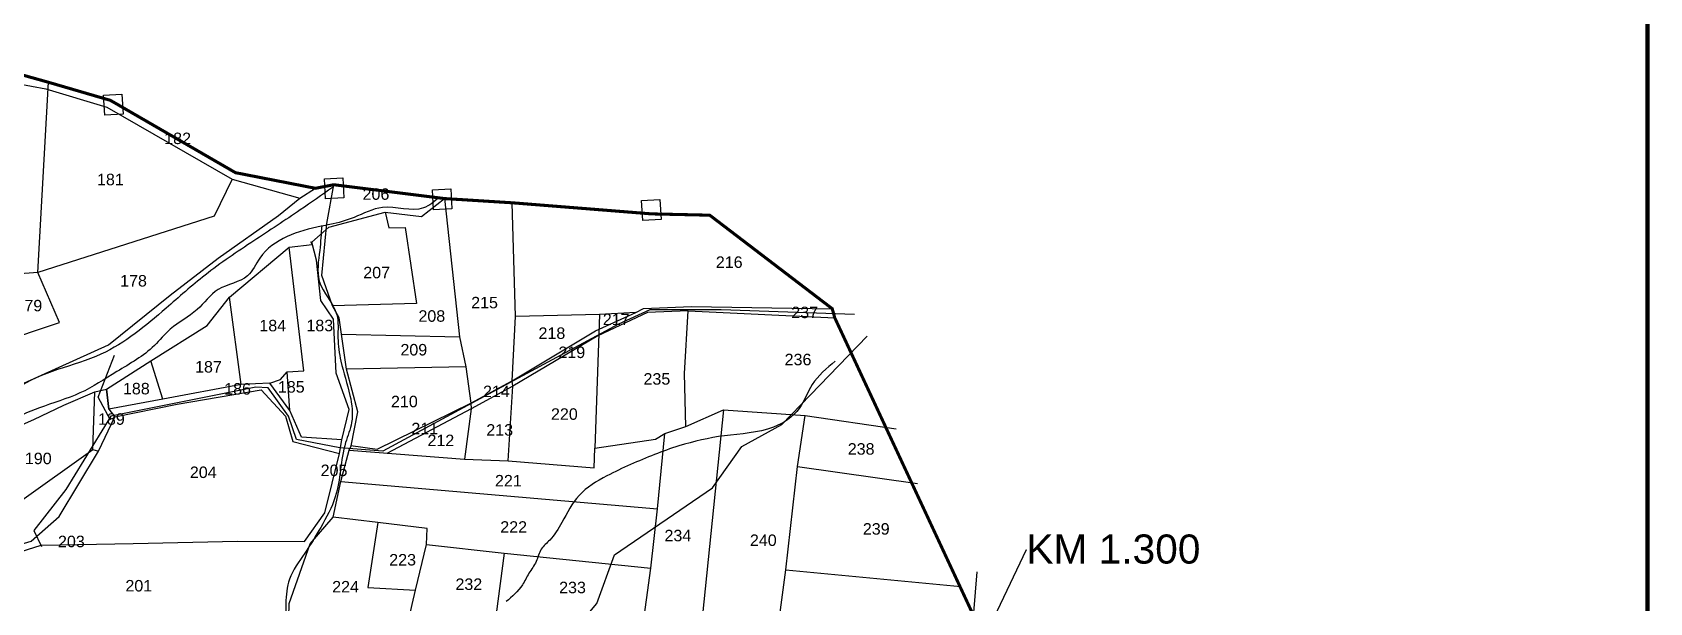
# Model space of a CAD drawing. Header units: inches. Extents: x 204001 to 210143, y 1590320 to 1597199.
# Drawn here: x 208032 to 210143, y 1594032 to 1594777 of the extents above; entities that cross this region are included whole.
import ezdxf
from ezdxf import colors
from ezdxf.entities.mleader import LeaderData, LeaderLine
from ezdxf.enums import TextEntityAlignment as Align
from ezdxf.math import Vec2, Vec3

# ---------------------------------------------------------------- set-up
doc = ezdxf.new("R2010")
doc.units = ezdxf.units.IN
doc.header["$LTSCALE"] = 15
doc.header["$MEASUREMENT"] = 0
for name, color, linetype in [('PLOT NOS', 7, 'Continuous'), ('PLOTS', 7, 'Continuous'), ('ROADS', 1, 'Continuous'), ('STREAM', 4, 'Continuous'), ('VILLAGE BOUNDARY', 5, 'Continuous'), ('VILLAGE BOUNDARY STONES', 1, 'Continuous'), ('VILLAGE STONES', 240, 'Continuous')]:
    doc.layers.add(name, color=color, linetype=linetype)
doc.styles.get("Standard").update_dxf_attribs({"font": 'arial.ttf'})

msp = doc.modelspace()

# ---------------------------------------------------------------- linework, layer by layer
at = {"color": 5, "const_width": 5.82}
msp.add_lwpolyline([(204003.7, 1596785.8), (210140, 1596785.8), (210140, 1590323.1), (204003.7, 1590323.1)], close=True, dxfattribs=at)
at = {"layer": 'PLOTS'}
for points in [[(207985.7, 1594371), (208067.7, 1594398.1), (208039.6, 1594463.7), (207976.1, 1594458.7), (207972.1, 1594485.2), (207993.6, 1594713.8), (207970.8, 1594735.3)], [(207993.6, 1594713.8), (208049.9, 1594703.3), (208129.6, 1594679.3), (208293.2, 1594585.5), (208381.5, 1594560.5)], [(208293.2, 1594585.5), (208269.6, 1594537), (208039.6, 1594463.7), (208053.4, 1594711.8)], [(207961.4, 1594017.3), (208091.9, 1594002.8), (208211.2, 1593991.9), (208356.6, 1593977.2), (208366.3, 1593977.7), (208367.5, 1594031.2), (208394.7, 1594109.4), (208425, 1594144.2), (208434.9, 1594190.7), (208445.9, 1594231.5), (208448.2, 1594237.4), (208457.2, 1594281.7), (208442.2, 1594337.1), (208435.8, 1594383), (208432.7, 1594404.5), (208424.2, 1594420), (208410.1, 1594459.4), (208416.5, 1594527.3), (208425.6, 1594578.1)], [(207974.5, 1594298.1), (208131.7, 1594369.2), (208212.3, 1594433.9), (208274.9, 1594482.1), (208353.5, 1594538), (208381.5, 1594560.5), (208401.8, 1594573.4)], [(208492.6, 1594542.4), (208497.5, 1594521.8), (208518.7, 1594522.3), (208533.5, 1594422.9), (208424.2, 1594420)], [(208570.2, 1594560), (208589.9, 1594379.4), (208597.9, 1594340.3), (208604.6, 1594292.9), (208658.3, 1594322.1), (208767.1, 1594387.2), (208820, 1594411.2), (208829.7, 1594416.3), (208892.4, 1594419.1), (209076.2, 1594416.2)], [(208820, 1594411.2), (208772.5, 1594408.5), (208662.6, 1594406.2), (208658.5, 1594554.5)], [(207933.4, 1594227.2), (208034.1, 1594271.4), (208073.5, 1594290.2), (208113.7, 1594307.9), (208128.9, 1594311.2), (208186.8, 1594348.3), (208260.6, 1594394.2), (208289.6, 1594431.4), (208367.6, 1594496.5), (208397.4, 1594499.9), (208395.9, 1594503.4)], [(208342, 1594319.2), (208356, 1594323.9), (208364.8, 1594333.8), (208386.5, 1594335.3), (208367.6, 1594496.5)], [(208304.6, 1594317.4), (208289.6, 1594431.4)], [(208445.9, 1594231.5), (208596.3, 1594219.9), (208653.1, 1594217.7), (208765.5, 1594208.4), (208766.2, 1594234), (208845.3, 1594246.1), (208857.8, 1594253.5), (208884.9, 1594262.3), (208883.2, 1594331.5), (208888, 1594413.6), (209079.4, 1594404.5)], [(208888, 1594413.6), (208835.2, 1594411.1), (208770.1, 1594380.9), (208659.5, 1594314.9), (208605, 1594285.5), (208494.8, 1594227.2)], [(208653.1, 1594217.7), (208659.5, 1594314.9), (208658.3, 1594322.1), (208662.6, 1594406.2)], [(208772.5, 1594408.5), (208766.2, 1594234)], [(208435.8, 1594383), (208589.9, 1594379.4)], [(208202.4, 1594298), (208186.8, 1594348.3)], [(208368.3, 1594283.3), (208364.8, 1594333.8)], [(208597.9, 1594340.3), (208442.2, 1594337.1)], [(207866.6, 1594060.1), (207952.3, 1594089.1), (208030.6, 1594112.6), (208067.1, 1594144.8), (208118.8, 1594230.4), (208139.9, 1594274.9), (208221.2, 1594291.5), (208330.7, 1594310.2), (208362.5, 1594276), (208372, 1594243), (208433.3, 1594227)], [(207953.8, 1594121.1), (207966.1, 1594149.2), (208015.5, 1594164.2), (208111.2, 1594232.4), (208113.7, 1594307.9)], [(208436.1, 1594245.1), (208383.5, 1594248.5), (208368.3, 1594283.3), (208342, 1594319.2), (208304.6, 1594317.4), (208202.4, 1594298), (208132.1, 1594285.3), (208128.9, 1594311.2), (208132.1, 1594285.3), (208139.9, 1594274.9)], [(208448.1, 1594237.6), (208482.2, 1594232.7), (208604.6, 1594292.9)], [(208604.6, 1594292.9), (208605, 1594285.5), (208596.3, 1594219.9)], [(208815.9, 1593788.6), (208817.7, 1593822.8), (208823.2, 1593856.2), (208833.5, 1593918.7), (208840, 1593916.6), (208853.5, 1593968.4), (208826.2, 1593973.2), (208828.1, 1593994.7), (208839.6, 1594077.4), (208848.1, 1594155), (208857.8, 1594253.5), (208884.9, 1594262.3), (208934.3, 1594284.1), (209040.9, 1594276.7), (209159.5, 1594259.5)], [(208934.3, 1594284.1), (208901.4, 1593961.5), (208853.5, 1593968.4)], [(208980.1, 1593747.9), (208986.3, 1593840.1), (208992.3, 1593895), (208998.3, 1593944.7), (209015.4, 1594075.4), (209030.8, 1594210.4), (209040.9, 1594276.7)], [(208111.2, 1594232.4), (208118.8, 1594230.4)], [(209030.8, 1594210.4), (209187.3, 1594188.2)], [(208434.9, 1594190.7), (208848.1, 1594155)], [(208354.3, 1593892.1), (208492.8, 1593882), (208498.5, 1593900.4), (208503.4, 1593929), (208513, 1593964.9), (208518.7, 1593989.2), (208527.9, 1594030), (208532.2, 1594048.9), (208546.7, 1594108.3), (208547.5, 1594129.4), (208483.2, 1594137.3), (208425, 1594144.2)], [(208483.2, 1594137.3), (208470.3, 1594052.5), (208532.2, 1594048.9)], [(208546.7, 1594108.3), (208648, 1594097.2), (208839.6, 1594077.4)], [(208648, 1594097.2), (208637.6, 1594017.8)], [(209015.4, 1594075.4), (209244.1, 1594053.6)]]:
    msp.add_lwpolyline(points, dxfattribs=at)
at = {"layer": 'PLOTS', "color": 11}
msp.add_lwpolyline([(207962.4, 1594081.7), (208043.8, 1594107.7), (208163.8, 1594109.6), (208299.9, 1594112.9), (208387.5, 1594112.5), (208414, 1594149.9), (208433.3, 1594227), (208436.1, 1594245.1), (208445.7, 1594284.5), (208428.8, 1594332.3), (208425.2, 1594402.7), (208408.9, 1594427), (208403.3, 1594479.7), (208397.2, 1594503.1), (208419.4, 1594522.6), (208492.6, 1594542.4), (208540.3, 1594536.8), (208570.2, 1594560)], dxfattribs=at)
at = {"layer": 'ROADS'}
for points in [[(209105.1, 1594408.6), (208931.1, 1594414.8), (208838, 1594414.8), (208797.2, 1594396.2), (208710.6, 1594349.5), (208489.5, 1594230.1), (208433.4, 1594234.4), (208376.9, 1594245.3), (208366.4, 1594275.9), (208340.1, 1594312.8), (208324.1, 1594314), (208134.8, 1594275.8), (208076, 1594180.2), (208034, 1594126.5), (208044.3, 1594105.8)], [(208083, 1593694.9), (208107.8, 1593742.1), (208191.7, 1593772.2), (208275.3, 1593824), (208399.6, 1593881.4), (208590.4, 1593952.4), (208737.3, 1593993.7), (208768.9, 1594031.2), (208792.2, 1594094.9), (208920, 1594182.3), (208958.1, 1594236.4), (209010.5, 1594265.2), (209121.7, 1594380.3)], [(208134.2, 1594270.8), (208118.3, 1594300.7), (208139.3, 1594355.5)], [(208819, 1592691.9), (208945.8, 1592860.1), (208970.3, 1592974.7), (208989.2, 1593082.2), (209008.6, 1593102), (209099.2, 1593280.6), (209157.7, 1593379.1), (209189.2, 1593508.2), (209204.5, 1593661.3), (209248.8, 1593870.9), (209265.2, 1594072.8)]]:
    msp.add_lwpolyline(points, dxfattribs=at)
at = {"layer": 'STREAM'}
for points in [[(208563.8, 1594562.1), (208542.6, 1594547.8), (208489.4, 1594548.4), (208452.1, 1594535.4), (208420.7, 1594526.1), (208409.3, 1594523.9), (208329.2, 1594482.4), (208313.1, 1594459.3), (208274.8, 1594441.2), (208247.3, 1594415), (208212.2, 1594389.5), (208191.5, 1594368.1), (208142.6, 1594334.1), (208094.4, 1594306.2), (208041.4, 1594286.8), (207997.4, 1594268.2), (207908.7, 1594222.1), (207885.8, 1594201.6), (207817.2, 1594167.1), (207770.7, 1594130), (207692.9, 1594083.4), (207676.1, 1594053.5), (207648.2, 1594034.4), (207578.4, 1594002.5), (207517.7, 1593963.5), (207408.4, 1593937.5), (207322.4, 1593922.1), (207235.8, 1593924.8), (207109.5, 1593934.5), (206985.8, 1593955.8), (206861.2, 1593954.7), (206823.3, 1593957.4), (206732.6, 1593908.5), (206661.8, 1593895.2), (206565.8, 1593908.2), (206427.6, 1593945.1), (206330.9, 1593981.1), (206271.5, 1593996.3), (206208.7, 1593976.3), (206177.9, 1593912.2), (206139.9, 1593859.8), (206062.1, 1593824.2), (206005.3, 1593817.5), (205945.7, 1593809.1), (205874.9, 1593793.6), (205790.3, 1593819.9), (205742.6, 1593841.7), (205694.7, 1593865.2)], [(208423.9, 1594574.6), (208382, 1594545.3), (208321.3, 1594504.8), (208257.7, 1594460.1), (208206.7, 1594416.8), (208121.8, 1594356.9), (208011.9, 1594311.9), (207962, 1594268.1), (207839.7, 1594210.7), (207771.4, 1594164.8), (207662.4, 1594095.8), (207575, 1594030.8), (207497.1, 1594004.8), (207406.7, 1593963.6), (207286.5, 1593946.9), (207179.4, 1593953.4), (207085.7, 1593958.3), (206960, 1593999.7), (206882.9, 1593993.6), (206819.4, 1594034.1), (206778.6, 1594086.7), (206750.4, 1594101.5), (206762.7, 1594078.2), (206784.9, 1594062), (206817.2, 1594021.9), (206837.3, 1593996), (206795.5, 1593972.9), (206748.4, 1593947.3), (206676.5, 1593935.6), (206590.2, 1593975.3), (206561.9, 1594021.1), (206551, 1594068), (206547.5, 1594101), (206529, 1594137), (206522.2, 1594161.7), (206517, 1594184.9)], [(208409.9, 1594524.8), (208407.3, 1594492.4), (208406.8, 1594452.2), (208429.5, 1594408.3), (208431.1, 1594378.3), (208434.9, 1594347.8), (208446.8, 1594302.9), (208448.9, 1594267.6), (208441.1, 1594241.4), (208427.6, 1594170.7), (208408.6, 1594130.8), (208387.8, 1594097), (208367.8, 1594063.2), (208363.2, 1593997.8), (208355.3, 1593950), (208344.8, 1593894.8), (208339.8, 1593854.6), (208266.8, 1593815.6), (208218.1, 1593800.7), (208167.6, 1593764.2), (208136.7, 1593747), (208094.2, 1593707.8), (208089.3, 1593684)], [(209080.1, 1594347.7), (209050, 1594317.2), (209033.1, 1594286.1), (208999.4, 1594261.7), (208935.5, 1594250.3), (208875.9, 1594237.1), (208813, 1594212.8), (208782, 1594198), (208745.9, 1594172.5), (208723.2, 1594137.2), (208707.4, 1594114.2), (208696.5, 1594102.4), (208689.7, 1594086.2), (208680.4, 1594070.9), (208671.8, 1594055.7), (208650.6, 1594033.8)]]:
    msp.add_spline(points, degree=3, dxfattribs=at)
at = {"layer": 'VILLAGE BOUNDARY', "const_width": 4}
msp.add_lwpolyline([(207995.9, 1594727.9), (208053.4, 1594711.8), (208134.2, 1594688.2), (208297.4, 1594593.8), (208401.8, 1594573.4), (208425.6, 1594578.1), (208570.2, 1594560), (208658.5, 1594554.5), (208840.6, 1594540), (208916.3, 1594538.3), (209076.2, 1594416.2), (209079.4, 1594404.5), (209263.9, 1594008.4)], dxfattribs=at)
at = {"layer": 'VILLAGE BOUNDARY STONES'}
for points in [[(208125.3, 1594694.9), (208149.2, 1594696.3), (208150.7, 1594670.3), (208126.8, 1594668.9)], [(208413.4, 1594585.7), (208437.3, 1594587.1), (208438.8, 1594561.1), (208414.9, 1594559.7)], [(208554.4, 1594571.2), (208578.3, 1594572.6), (208579.8, 1594546.6), (208555.9, 1594545.3)], [(208827.4, 1594557.5), (208851.3, 1594558.9), (208852.8, 1594532.9), (208828.9, 1594531.5)]]:
    msp.add_lwpolyline(points, close=True, dxfattribs=at)

# ---------------------------------------------------------------- texts
at = {"layer": 'PLOT NOS'}
for s, p in [('182', (208221.9, 1594638.6)), ('181', (208134.1, 1594584.9)), ('206', (208480.7, 1594565.9)), ('216', (208941.7, 1594477)), ('178', (208164.3, 1594452.7)), ('207', (208481.6, 1594463.4)), ('179', (208027.7, 1594420.3)), ('208', (208553.6, 1594406.7)), ('215', (208622.4, 1594424.2)), ('237', (209040.2, 1594411.4)), ('184', (208346, 1594394.2)), ('183', (208407.4, 1594394.3)), ('218', (208710.3, 1594384.3)), ('217', (208794.2, 1594402.3)), ('209', (208530.1, 1594362.7)), ('219', (208736.3, 1594359.3)), ('236', (209031.5, 1594349.9)), ('187', (208262.1, 1594340.4)), ('235', (208847.3, 1594324.6)), ('188', (208168, 1594311.9)), ('186', (208300.1, 1594311.6)), ('185', (208370.2, 1594314.2)), ('214', (208637.9, 1594308.3)), ('210', (208517.8, 1594295.1)), ('220', (208726.6, 1594278.7)), ('189', (208135.4, 1594272.2)), ('211', (208544.4, 1594259.8)), ('213', (208642.2, 1594258)), ('212', (208565.4, 1594244.3)), ('190', (208040, 1594220.8)), ('238', (209113.9, 1594233.2)), ('204', (208255.3, 1594202.7)), ('205', (208426, 1594205.2)), ('221', (208653.5, 1594191.7)), ('222', (208660.4, 1594131.3)), ('203', (208083.2, 1594112.4)), ('234', (208874.7, 1594120.1)), ('240', (208986.2, 1594114)), ('239', (209133.6, 1594128.8)), ('223', (208515.5, 1594088.5)), ('201', (208171.2, 1594054.6)), ('224', (208441, 1594053.3)), ('232', (208601.9, 1594056.6)), ('233', (208737.2, 1594052.3))]:
    msp.add_text(s, height=15, dxfattribs=at).set_placement(p, align=Align.MIDDLE_CENTER)

# ---------------------------------------------------------------- leaders
at = {"layer": 'VILLAGE STONES', "color": 1}
ml = msp.add_multileader_mtext('Standard', dxfattribs=at)
ml.set_content('KM 1.300', color=1)
ml.set_leader_properties()
ml.build(insert=Vec2(0, 0))
ml.multileader.update_dxf_attribs({"dogleg_length": 0.36, "arrow_head_size": 40})
ctx = ml.context
ctx.base_point, ctx.char_height, ctx.arrow_head_size, ctx.landing_gap_size, ctx.plane_origin = Vec3(209329.5, 1594102.1), 38, 40, 0.09, Vec3(209824.3, 1594323.6)
notes = []
notes.append((ctx, [(0, (1, 1, 0), (209329.5, 1594102.1), (1, 0), 1.396927018504357e-11, [(0, [(209255.2, 1593945)], 0, [])])]))
ctx.mtext.insert, ctx.mtext.flow_direction = Vec3(209329.5, 1594121.5), 5
for ctx, leaders in notes:
    for number, flags, end, landing, length, lines in leaders:
        leader = LeaderData()
        leader.index, (leader.has_last_leader_line, leader.has_dogleg_vector, leader.attachment_direction) = number, flags
        leader.last_leader_point, leader.dogleg_vector, leader.dogleg_length = Vec3(end), Vec3(landing), length
        for number, points, colour, breaks in lines:
            line = LeaderLine()
            line.index, line.vertices, line.color, line.breaks = number, Vec3.list(points), colors.encode_raw_color(colour), breaks
            leader.lines.append(line)
        ctx.leaders.append(leader)

doc.saveas('drawing.dxf')
